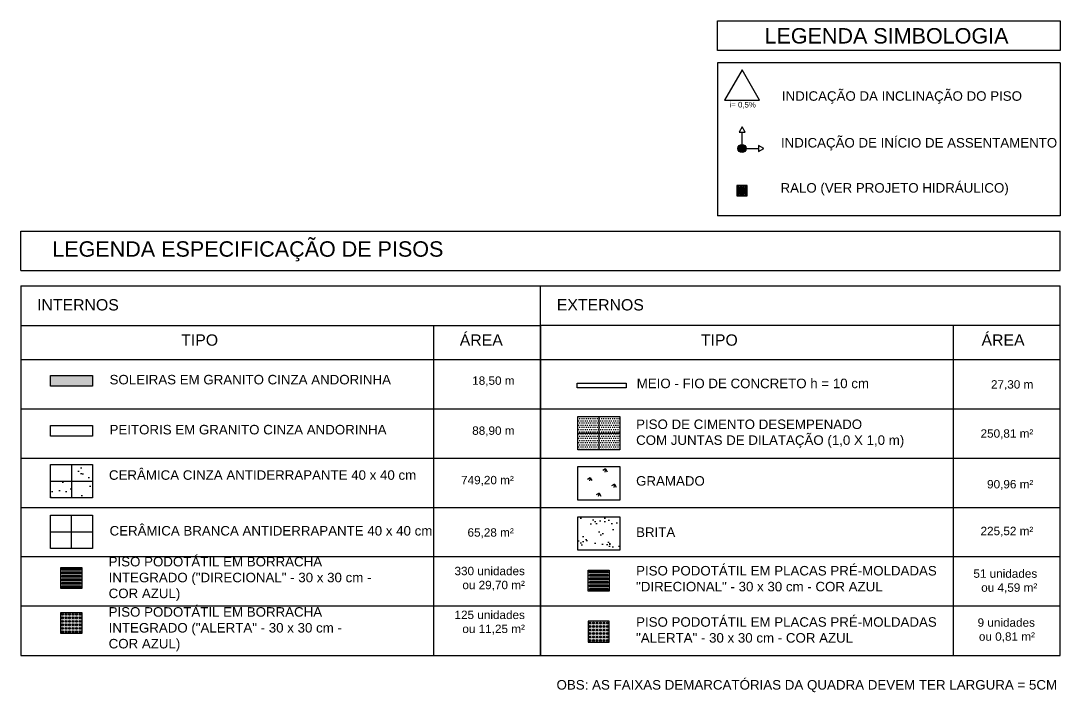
# Model space of a CAD drawing. Header units: millimetres. Extents: x 302 to 436, y 121 to 202.
# Drawn here: x 383.59 to 398.45, y 136.48 to 146.08 of the extents above; entities that cross this region are included whole.
import ezdxf

# ---------------------------------------------------------------- set-up
doc = ezdxf.new("R2010")
doc.units = ezdxf.units.MM
doc.linetypes.add('HIDDEN', pattern=[9.525, 6.35, -3.175])
for name, color, linetype in [('01', 1, 'Continuous'), ('AR-ESQ', 2, 'Continuous'), ('AR-HACH', 252, 'Continuous'), ('AR-ID-PIS', 1, 'Continuous'), ('AR-PIS', 1, 'Continuous'), ('AR-TXT', 1, 'Continuous'), ('AR-VEGETAÇÃO_árvores', 96, 'HIDDEN'), ('ARQ-CTA-1_025', 1, 'Continuous'), ('ARQ-CTA-1_075', 1, 'Continuous'), ('ARQ-PIS-VISTA', 8, 'Continuous'), ('ARQ-TXT-1_050', 2, 'Continuous'), ('ARQ-TXT-1_100', 2, 'Continuous'), ('ARQ_PISOTÁTIL', 8, 'Continuous'), ('PAREDE2', 140, 'Continuous'), ('PRA', 1, 'Continuous'), ('TEXTO', 3, 'Continuous')]:
    doc.layers.add(name, color=color, linetype=linetype)
doc.styles.add('A20', font='arial.ttf', dxfattribs={"height": 0.2})
doc.styles.add('ESC-50-A20', font='arial.ttf', dxfattribs={"height": 0.1})
doc.styles.add('STYLE1', font='arial.ttf', dxfattribs={"height": 0.2})

# ---------------------------------------------------------------- blocks, each defined once
blk = doc.blocks.new('A$C0271154C')
at = {"layer": 'ARQ_PISOTÁTIL'}
h = blk.add_hatch(color=152, dxfattribs=at)
h.dxf.hatch_style = 1
h.paths.add_polyline_path([(0.3, 0), (0.3, 0.3), (0, 0.3), (0, 0)])
at = {"layer": 'ARQ_PISOTÁTIL', "color": 1}
blk.add_lwpolyline([(0.3, 0), (0.3, 0.3), (0, 0.3), (0, 0)], close=True, dxfattribs=at)
at = {"layer": 'ARQ_PISOTÁTIL', "color": 250}
for points in [[(0.275, 0.288), (0.025, 0.288, 1), (0.025, 0.263), (0.275, 0.263, 1)], [(0.275, 0.237), (0.025, 0.237, 1), (0.025, 0.212), (0.275, 0.212, 1)], [(0.275, 0.188), (0.025, 0.188, 1), (0.025, 0.163), (0.275, 0.163, 1)], [(0.275, 0.284), (0.025, 0.284, 1), (0.025, 0.265), (0.275, 0.265, 1)], [(0.275, 0.235), (0.025, 0.235, 1), (0.025, 0.216), (0.275, 0.216, 1)], [(0.275, 0.184), (0.025, 0.184, 1), (0.025, 0.165), (0.275, 0.165, 1)], [(0.275, 0.138), (0.025, 0.138, 1), (0.025, 0.112), (0.275, 0.112, 1)], [(0.275, 0.087), (0.025, 0.087, 1), (0.025, 0.062), (0.275, 0.062, 1)], [(0.275, 0.038), (0.025, 0.038, 1), (0.025, 0.013), (0.275, 0.013, 1)], [(0.275, 0.135), (0.025, 0.135, 1), (0.025, 0.115), (0.275, 0.115, 1)], [(0.275, 0.085), (0.025, 0.085, 1), (0.025, 0.066), (0.275, 0.066, 1)], [(0.275, 0.034), (0.025, 0.034, 1), (0.025, 0.015), (0.275, 0.015, 1)]]:
    blk.add_lwpolyline(points, format="xyb", close=True, dxfattribs=at)
blk = doc.blocks.new('A$C50E27BFE')
at = {"layer": 'ARQ_PISOTÁTIL'}
h = blk.add_hatch(color=150, dxfattribs=at)
h.dxf.hatch_style = 1
h.paths.add_polyline_path([(0, 0), (0, 0.3), (0.3, 0.3), (0.3, 0)])
at = {"layer": 'ARQ_PISOTÁTIL', "color": 1}
blk.add_lwpolyline([(0, 0), (0, 0.3), (0.3, 0.3), (0.3, 0)], close=True, dxfattribs=at)
at = {"layer": 'ARQ_PISOTÁTIL', "color": 250}
for centre, radius in [((0.025, 0.275), 0.0125), ((0.025, 0.225), 0.0125), ((0.025, 0.175), 0.0125), ((0.025, 0.275), 0.00625), ((0.025, 0.225), 0.00625), ((0.025, 0.175), 0.00625), ((0.075, 0.275), 0.0125), ((0.075, 0.225), 0.0125), ((0.075, 0.175), 0.0125), ((0.075, 0.275), 0.00625), ((0.075, 0.225), 0.00625), ((0.075, 0.175), 0.00625), ((0.125, 0.275), 0.0125), ((0.125, 0.225), 0.0125), ((0.125, 0.175), 0.0125), ((0.125, 0.275), 0.00625), ((0.125, 0.225), 0.00625), ((0.125, 0.175), 0.00625), ((0.175, 0.275), 0.0125), ((0.175, 0.225), 0.0125), ((0.175, 0.175), 0.0125), ((0.175, 0.275), 0.00625), ((0.175, 0.225), 0.00625), ((0.175, 0.175), 0.00625), ((0.225, 0.275), 0.0125), ((0.225, 0.225), 0.0125), ((0.225, 0.175), 0.0125), ((0.225, 0.275), 0.00625), ((0.225, 0.225), 0.00625), ((0.225, 0.175), 0.00625), ((0.275, 0.275), 0.0125), ((0.275, 0.225), 0.0125), ((0.275, 0.175), 0.0125), ((0.275, 0.275), 0.00625), ((0.275, 0.225), 0.00625), ((0.275, 0.175), 0.00625), ((0.025, 0.125), 0.0125), ((0.025, 0.075), 0.0125), ((0.025, 0.025), 0.0125), ((0.025, 0.125), 0.00625), ((0.025, 0.075), 0.00625), ((0.025, 0.025), 0.00625), ((0.075, 0.125), 0.0125), ((0.075, 0.075), 0.0125), ((0.075, 0.025), 0.0125), ((0.075, 0.125), 0.00625), ((0.075, 0.075), 0.00625), ((0.075, 0.025), 0.00625), ((0.125, 0.125), 0.0125), ((0.125, 0.075), 0.0125), ((0.125, 0.025), 0.0125), ((0.125, 0.125), 0.00625), ((0.125, 0.075), 0.00625), ((0.125, 0.025), 0.00625), ((0.175, 0.125), 0.0125), ((0.175, 0.075), 0.0125), ((0.175, 0.025), 0.0125), ((0.175, 0.125), 0.00625), ((0.175, 0.075), 0.00625), ((0.175, 0.025), 0.00625), ((0.225, 0.125), 0.0125), ((0.225, 0.075), 0.0125), ((0.225, 0.025), 0.0125), ((0.225, 0.125), 0.00625), ((0.225, 0.075), 0.00625), ((0.225, 0.025), 0.00625), ((0.275, 0.125), 0.0125), ((0.275, 0.075), 0.0125), ((0.275, 0.025), 0.0125), ((0.275, 0.125), 0.00625), ((0.275, 0.075), 0.00625), ((0.275, 0.025), 0.00625)]:
    blk.add_circle(centre, radius, dxfattribs=at)
blk = doc.blocks.new('A$C66BD0C4F')
at = {"layer": 'ARQ-CTA-1_075', "ltscale": 10}
blk.add_hatch(color=254, dxfattribs=at).paths.add_polyline_path([(0, 0), (0, 0.3), (0.3, 0.3), (0.3, 0)])
at = {"layer": 'ARQ_PISOTÁTIL', "color": 1}
blk.add_lwpolyline([(0, 0), (0, 0.3), (0.3, 0.3), (0.3, 0)], close=True, dxfattribs=at)
at = {"layer": 'ARQ_PISOTÁTIL', "color": 250}
for points in [[(0.025, 0.287), (0.275, 0.287, -1), (0.275, 0.262), (0.025, 0.262, -1)], [(0.025, 0.237), (0.275, 0.237, -1), (0.275, 0.212), (0.025, 0.212, -1)], [(0.025, 0.187), (0.275, 0.187, -1), (0.275, 0.162), (0.025, 0.162, -1)], [(0.025, 0.284), (0.275, 0.284, -1), (0.275, 0.265), (0.025, 0.265, -1)], [(0.025, 0.234), (0.275, 0.234, -1), (0.275, 0.215), (0.025, 0.215, -1)], [(0.025, 0.184), (0.275, 0.184, -1), (0.275, 0.165), (0.025, 0.165, -1)], [(0.025, 0.137), (0.275, 0.137, -1), (0.275, 0.112), (0.025, 0.112, -1)], [(0.025, 0.087), (0.275, 0.087, -1), (0.275, 0.062), (0.025, 0.062, -1)], [(0.025, 0.037), (0.275, 0.037, -1), (0.275, 0.012), (0.025, 0.012, -1)], [(0.025, 0.134), (0.275, 0.134, -1), (0.275, 0.115), (0.025, 0.115, -1)], [(0.025, 0.084), (0.275, 0.084, -1), (0.275, 0.065), (0.025, 0.065, -1)], [(0.025, 0.034), (0.275, 0.034, -1), (0.275, 0.015), (0.025, 0.015, -1)]]:
    blk.add_lwpolyline(points, format="xyb", close=True, dxfattribs=at)
blk = doc.blocks.new('ind-pis')
at = {"layer": 'AR-ID-PIS'}
h = blk.add_hatch(color=252, dxfattribs=at)
h.dxf.hatch_style = 1
edge = h.paths.add_edge_path()
edge.add_arc((0, 0), 0.05, 0, 360)
for q in [(-0.2, 0), (0, -0.2)]:
    blk.add_line((0, 0), q, dxfattribs=at)
for points in [[(-0.2, 0.037), (-0.264, 0), (-0.2, -0.037)], [(-0.037, -0.2), (0, -0.264), (0.037, -0.2)]]:
    blk.add_lwpolyline(points, close=True, dxfattribs=at)
blk.add_circle((0, 0), 0.05, dxfattribs=at)
blk = doc.blocks.new('A$C29B145EC')
at = {"layer": '01', "color": 251, "ltscale": 10}
for p, q in [((0.688, 0.7), (0.012, 0.7)), ((0, 0.688), (0, 0.012)), ((0.012, 0), (0.688, 0)), ((0.047, 0.607), (0.047, 0.093)), ((0.607, 0.653), (0.093, 0.653)), ((0.093, 0.047), (0.607, 0.047)), ((0.3, 0.361), (0.299, 0.346)), ((0.3, 0.341), (0.305, 0.327)), ((0.308, 0.379), (0.302, 0.366)), ((0.307, 0.323), (0.317, 0.312)), ((0.323, 0.393), (0.312, 0.383)), ((0.321, 0.308), (0.334, 0.302)), ((0.341, 0.4), (0.327, 0.395)), ((0.339, 0.3), (0.354, 0.299)), ((0.361, 0.4), (0.346, 0.401)), ((0.359, 0.3), (0.373, 0.305)), ((0.379, 0.392), (0.366, 0.398)), ((0.377, 0.307), (0.388, 0.317)), ((0.393, 0.377), (0.383, 0.388)), ((0.392, 0.321), (0.398, 0.334)), ((0.4, 0.359), (0.395, 0.373)), ((0.4, 0.339), (0.401, 0.354)), ((0.653, 0.093), (0.653, 0.607)), ((0.7, 0.012), (0.7, 0.688))]:
    blk.add_line(p, q, dxfattribs=at)
blk.add_circle((0.35, 0.35), 0.0321, dxfattribs=at)
for centre, radius, start, end in [((0.012, 0.688), 0.0117, 90, 180), ((0.688, 0.688), 0.0117, 0, 90), ((0.012, 0.012), 0.0117, 180, 270), ((0.093, 0.607), 0.0467, 90, 180), ((0.093, 0.093), 0.0467, 180, 270), ((0.1, 0.6), 0.0117, 178.15805, 180), ((0.084, 0.576), 0.0245, 45, 79.44028), ((0.078, 0.448), 0.0245, 30.68784, 63.42235), ((0.072, 0.435), 0.0245, 30.68784, 47.20212), ((0.09, 0.376), 0.0245, 267.07178, 270), ((0.09, 0.361), 0.0245, 267.07178, 270), ((0.088, 0.227), 0.0245, 75.68784, 88.02046), ((0.093, 0.213), 0.0245, 75.68784, 101.38853), ((0.114, 0.095), 0.0245, 135, 171.81216), ((0.065, 0.102), 0.0245, 349.28678, 351.81216), ((0.09, 0.376), 0.0245, 270, 306.81216), ((0.09, 0.361), 0.0245, 270, 306.81216), ((0.114, 0.46), 0.0245, 210.68784, 247.5), ((0.1, 0.275), 0.0245, 255.68784, 292.5), ((0.114, 0.095), 0.0245, 98.18784, 135), ((0.102, 0.635), 0.0245, 259.28678, 261.81216), ((0.095, 0.586), 0.0245, 45, 81.81216), ((0.12, 0.474), 0.0245, 210.68784, 247.5), ((0.105, 0.261), 0.0245, 255.68784, 292.5), ((0.124, 0.084), 0.0245, 135, 169.44028), ((0.084, 0.576), 0.0245, 8.18784, 45), ((0.114, 0.46), 0.0245, 247.5, 284.31216), ((0.119, 0.337), 0.0245, 90, 126.81216), ((0.119, 0.322), 0.0245, 90, 126.81216), ((0.124, 0.084), 0.0245, 98.18784, 135), ((0.133, 0.583), 0.0245, 188.18784, 225), ((0.1, 0.275), 0.0245, 292.5, 329.31216), ((0.12, 0.474), 0.0245, 247.5, 284.31216), ((0.106, 0.143), 0.0245, 278.18784, 315), ((0.095, 0.586), 0.0245, 8.18784, 45), ((0.133, 0.583), 0.0245, 225, 261.81216), ((0.105, 0.261), 0.0245, 292.5, 329.31216), ((0.143, 0.594), 0.0245, 188.18784, 225), ((0.119, 0.337), 0.0245, 53.18784, 90), ((0.119, 0.322), 0.0245, 53.18784, 90), ((0.126, 0.413), 0.0245, 67.5, 104.31216), ((0.117, 0.133), 0.0245, 278.18784, 315), ((0.142, 0.25), 0.0245, 112.5, 149.31216), ((0.106, 0.143), 0.0245, 315, 351.81216), ((0.143, 0.594), 0.0245, 225, 261.81216), ((0.132, 0.426), 0.0245, 67.5, 104.31216), ((0.147, 0.236), 0.0245, 112.5, 149.31216), ((0.126, 0.535), 0.0245, 45, 81.81216), ((0.155, 0.136), 0.0245, 135, 171.81216), ((0.142, 0.25), 0.0245, 75.68784, 112.5), ((0.148, 0.376), 0.0245, 233.18784, 270), ((0.148, 0.361), 0.0245, 233.18784, 270), ((0.117, 0.133), 0.0245, 315, 351.81216), ((0.126, 0.413), 0.0245, 30.68784, 67.5), ((0.155, 0.136), 0.0245, 98.18784, 135), ((0.147, 0.236), 0.0245, 75.68784, 112.5), ((0.136, 0.545), 0.0245, 45, 81.81216), ((0.132, 0.426), 0.0245, 30.68784, 67.5), ((0.165, 0.126), 0.0245, 135, 171.81216), ((0.126, 0.535), 0.0245, 8.18784, 45), ((0.168, 0.438), 0.0245, 210.68784, 247.5), ((0.148, 0.376), 0.0245, 270, 306.81216), ((0.148, 0.361), 0.0245, 270, 306.81216), ((0.154, 0.297), 0.0245, 255.68784, 292.5), ((0.165, 0.126), 0.0245, 98.18784, 135), ((0.174, 0.542), 0.0245, 188.18784, 225), ((0.148, 0.185), 0.0245, 278.18784, 315), ((0.136, 0.545), 0.0245, 8.18784, 45), ((0.174, 0.451), 0.0245, 210.68784, 247.5), ((0.159, 0.283), 0.0245, 255.68784, 292.5), ((0.174, 0.542), 0.0245, 225, 261.81216), ((0.168, 0.438), 0.0245, 247.5, 284.31216), ((0.185, 0.552), 0.0245, 188.18784, 225), ((0.158, 0.174), 0.0245, 278.18784, 315), ((0.178, 0.337), 0.0245, 90, 126.81216), ((0.178, 0.322), 0.0245, 90, 126.81216), ((0.154, 0.297), 0.0245, 292.5, 329.31216), ((0.174, 0.451), 0.0245, 247.5, 284.31216), ((0.148, 0.185), 0.0245, 315, 351.81216), ((0.185, 0.552), 0.0245, 225, 261.81216), ((0.159, 0.283), 0.0245, 292.5, 329.31216), ((0.167, 0.493), 0.0245, 45, 81.81216), ((0.196, 0.178), 0.0245, 135, 171.81216), ((0.18, 0.39), 0.0245, 67.5, 104.31216), ((0.196, 0.272), 0.0245, 112.5, 149.31216), ((0.158, 0.174), 0.0245, 315, 351.81216), ((0.178, 0.337), 0.0245, 53.18784, 90), ((0.178, 0.322), 0.0245, 53.18784, 90), ((0.196, 0.178), 0.0245, 98.18784, 135), ((0.186, 0.404), 0.0245, 67.5, 104.31216), ((0.201, 0.258), 0.0245, 112.5, 149.31216), ((0.178, 0.504), 0.0245, 45, 81.81216), ((0.207, 0.167), 0.0245, 135, 171.81216), ((0.167, 0.493), 0.0245, 8.18784, 45), ((0.196, 0.272), 0.0245, 75.68784, 112.5), ((0.207, 0.167), 0.0245, 98.18784, 135), ((0.18, 0.39), 0.0245, 30.68784, 67.5), ((0.216, 0.501), 0.0245, 188.18784, 225), ((0.207, 0.376), 0.0245, 233.18784, 270), ((0.207, 0.362), 0.0245, 233.18784, 270), ((0.201, 0.258), 0.0245, 75.68784, 112.5), ((0.189, 0.226), 0.0245, 278.18784, 315), ((0.178, 0.504), 0.0245, 8.18784, 45), ((0.186, 0.404), 0.0245, 30.68784, 67.5), ((0.216, 0.501), 0.0245, 225, 261.81216), ((0.222, 0.415), 0.0245, 210.68784, 247.5), ((0.226, 0.511), 0.0245, 188.18784, 225), ((0.208, 0.32), 0.0245, 255.68784, 292.5), ((0.199, 0.216), 0.0245, 278.18784, 315), ((0.189, 0.226), 0.0245, 315, 351.81216), ((0.228, 0.429), 0.0245, 210.68784, 247.5), ((0.207, 0.376), 0.0245, 270, 306.81216), ((0.207, 0.362), 0.0245, 270, 306.81216), ((0.213, 0.306), 0.0245, 255.68784, 292.5), ((0.226, 0.511), 0.0245, 225, 261.81216), ((0.209, 0.452), 0.0245, 45, 81.81216), ((0.222, 0.415), 0.0245, 247.5, 284.31216), ((0.237, 0.219), 0.0245, 135, 171.81216), ((0.208, 0.32), 0.0245, 292.5, 329.31216), ((0.199, 0.216), 0.0245, 315, 351.81216), ((0.228, 0.429), 0.0245, 247.5, 284.31216), ((0.237, 0.219), 0.0245, 98.18784, 135), ((0.236, 0.337), 0.0245, 90, 126.81216), ((0.236, 0.322), 0.0245, 90, 126.81216), ((0.219, 0.463), 0.0245, 45, 81.81216), ((0.213, 0.306), 0.0245, 292.5, 329.31216), ((0.248, 0.209), 0.0245, 135, 171.81216), ((0.209, 0.452), 0.0245, 8.18784, 45), ((0.234, 0.368), 0.0245, 67.5, 104.31216), ((0.25, 0.295), 0.0245, 112.5, 149.31216), ((0.252, 0.078), 0.0245, 120.68784, 153.42235), ((0.248, 0.209), 0.0245, 98.18784, 135), ((0.257, 0.459), 0.0245, 188.18784, 225), ((0.24, 0.382), 0.0245, 67.5, 104.31216), ((0.255, 0.281), 0.0245, 112.5, 149.31216), ((0.23, 0.267), 0.0245, 278.18784, 315), ((0.261, 0.595), 0.0245, 165.68784, 202.5), ((0.219, 0.463), 0.0245, 8.18784, 45), ((0.236, 0.337), 0.0245, 53.18784, 90), ((0.236, 0.322), 0.0245, 53.18784, 90), ((0.213, 0.607), 0.0245, 345.68784, 11.38853), ((0.261, 0.595), 0.0245, 202.5, 239.31216), ((0.226, 0.12), 0.0245, 300.68784, 337.5), ((0.257, 0.459), 0.0245, 225, 261.81216), ((0.25, 0.295), 0.0245, 75.68784, 112.5), ((0.267, 0.47), 0.0245, 188.18784, 225), ((0.234, 0.368), 0.0245, 30.68784, 67.5), ((0.241, 0.257), 0.0245, 278.18784, 315), ((0.255, 0.281), 0.0245, 75.68784, 112.5), ((0.23, 0.267), 0.0245, 315, 351.81216), ((0.265, 0.072), 0.0245, 120.68784, 137.20212), ((0.236, 0.553), 0.0245, 22.5, 59.31216), ((0.24, 0.382), 0.0245, 30.68784, 67.5), ((0.274, 0.132), 0.0245, 157.5, 194.31216), ((0.226, 0.12), 0.0245, 337.5, 14.31216), ((0.275, 0.6), 0.0245, 165.68784, 202.5), ((0.267, 0.47), 0.0245, 225, 261.81216), ((0.227, 0.612), 0.0245, 345.68784, 358.02046), ((0.265, 0.376), 0.0245, 233.18784, 270), ((0.265, 0.362), 0.0245, 233.18784, 270), ((0.274, 0.132), 0.0245, 120.68784, 157.5), ((0.275, 0.6), 0.0245, 202.5, 239.31216), ((0.25, 0.411), 0.0245, 45, 81.81216), ((0.24, 0.114), 0.0245, 300.68784, 337.5), ((0.279, 0.26), 0.0245, 135, 171.81216), ((0.276, 0.393), 0.0245, 210.68784, 247.5), ((0.262, 0.342), 0.0245, 255.68784, 292.5), ((0.241, 0.257), 0.0245, 315, 351.81216), ((0.236, 0.553), 0.0245, 345.68784, 22.5), ((0.283, 0.541), 0.0245, 165.68784, 202.5), ((0.283, 0.541), 0.0245, 202.5, 239.31216), ((0.282, 0.407), 0.0245, 210.68784, 247.5), ((0.267, 0.328), 0.0245, 255.68784, 292.5), ((0.279, 0.26), 0.0245, 98.18784, 135), ((0.249, 0.174), 0.0245, 300.68784, 337.5), ((0.25, 0.558), 0.0245, 22.5, 59.31216), ((0.287, 0.126), 0.0245, 157.5, 194.31216), ((0.24, 0.114), 0.0245, 337.5, 14.31216), ((0.26, 0.421), 0.0245, 45, 81.81216), ((0.265, 0.376), 0.0245, 270, 306.81216), ((0.265, 0.362), 0.0245, 270, 306.81216), ((0.289, 0.25), 0.0245, 135, 171.81216), ((0.287, 0.126), 0.0245, 120.68784, 157.5), ((0.25, 0.411), 0.0245, 8.18784, 45), ((0.276, 0.393), 0.0245, 247.5, 284.31216), ((0.258, 0.499), 0.0245, 22.5, 59.31216), ((0.262, 0.342), 0.0245, 292.5, 329.31216), ((0.249, 0.174), 0.0245, 337.5, 14.31216), ((0.25, 0.558), 0.0245, 345.68784, 22.5), ((0.289, 0.25), 0.0245, 98.18784, 135), ((0.296, 0.186), 0.0245, 157.5, 194.31216), ((0.297, 0.546), 0.0245, 165.68784, 202.5), ((0.282, 0.407), 0.0245, 247.5, 284.31216), ((0.296, 0.186), 0.0245, 120.68784, 157.5), ((0.297, 0.546), 0.0245, 202.5, 239.31216), ((0.298, 0.418), 0.0245, 188.18784, 225), ((0.271, 0.309), 0.0245, 278.18784, 315), ((0.262, 0.168), 0.0245, 300.68784, 337.5), ((0.267, 0.328), 0.0245, 292.5, 329.31216), ((0.26, 0.421), 0.0245, 8.18784, 45), ((0.295, 0.337), 0.0245, 90, 126.81216), ((0.295, 0.322), 0.0245, 90, 126.81216), ((0.258, 0.499), 0.0245, 345.68784, 22.5), ((0.306, 0.487), 0.0245, 165.68784, 202.5), ((0.298, 0.418), 0.0245, 225, 261.81216), ((0.288, 0.346), 0.0245, 67.5, 104.31216), ((0.306, 0.487), 0.0245, 202.5, 239.31216), ((0.304, 0.317), 0.0245, 112.5, 149.31216), ((0.271, 0.228), 0.0245, 300.68784, 337.5), ((0.272, 0.504), 0.0245, 22.5, 59.31216), ((0.309, 0.429), 0.0245, 188.18784, 225), ((0.282, 0.298), 0.0245, 278.18784, 315), ((0.31, 0.18), 0.0245, 157.5, 194.31216), ((0.262, 0.168), 0.0245, 337.5, 14.31216), ((0.31, 0.18), 0.0245, 120.68784, 157.5), ((0.294, 0.359), 0.0245, 67.5, 104.31216), ((0.309, 0.303), 0.0245, 112.5, 149.31216), ((0.271, 0.309), 0.0245, 315, 351.81216), ((0.309, 0.429), 0.0245, 225, 261.81216), ((0.281, 0.445), 0.0245, 22.5, 59.31216), ((0.304, 0.317), 0.0245, 98.97071, 112.5), ((0.318, 0.24), 0.0245, 157.5, 194.31216), ((0.271, 0.228), 0.0245, 337.5, 14.31216), ((0.272, 0.504), 0.0245, 345.68784, 22.5), ((0.32, 0.492), 0.0245, 165.68784, 202.5), ((0.291, 0.37), 0.0245, 45, 81.81216), ((0.295, 0.337), 0.0245, 76.47071, 90), ((0.295, 0.322), 0.0245, 79.11599, 90), ((0.32, 0.302), 0.0245, 135, 171.81216), ((0.318, 0.24), 0.0245, 120.68784, 157.5), ((0.32, 0.492), 0.0245, 202.5, 239.31216), ((0.285, 0.222), 0.0245, 300.68784, 337.5), ((0.288, 0.346), 0.0245, 56.61599, 67.5), ((0.282, 0.298), 0.0245, 315, 351.81216), ((0.309, 0.303), 0.0245, 101.61599, 112.5), ((0.294, 0.359), 0.0245, 53.97071, 67.5), ((0.32, 0.302), 0.0245, 121.47071, 135), ((0.281, 0.445), 0.0245, 345.68784, 22.5), ((0.328, 0.433), 0.0245, 165.68784, 202.5), ((0.302, 0.38), 0.0245, 45, 81.81216), ((0.328, 0.433), 0.0245, 202.5, 239.31216), ((0.33, 0.291), 0.0245, 135, 171.81216), ((0.293, 0.282), 0.0245, 300.68784, 337.5), ((0.295, 0.45), 0.0245, 22.5, 59.31216), ((0.285, 0.222), 0.0245, 337.5, 14.31216), ((0.332, 0.234), 0.0245, 157.5, 194.31216), ((0.291, 0.37), 0.0245, 34.11599, 45), ((0.332, 0.234), 0.0245, 120.68784, 157.5), ((0.33, 0.291), 0.0245, 124.11599, 135), ((0.303, 0.391), 0.0245, 22.5, 59.31216), ((0.341, 0.294), 0.0245, 157.5, 194.31216), ((0.293, 0.282), 0.0245, 337.5, 14.31216), ((0.295, 0.45), 0.0245, 345.68784, 22.5), ((0.342, 0.438), 0.0245, 165.68784, 202.5), ((0.341, 0.294), 0.0245, 143.97071, 157.5), ((0.342, 0.438), 0.0245, 202.5, 239.31216), ((0.302, 0.38), 0.0245, 31.47071, 45), ((0.307, 0.276), 0.0245, 300.68784, 337.5), ((0.303, 0.391), 0.0245, 11.61599, 22.5), ((0.307, 0.276), 0.0245, 337.5, 14.31216), ((0.317, 0.396), 0.0245, 22.5, 59.31216), ((0.354, 0.288), 0.0245, 157.5, 194.31216), ((0.354, 0.288), 0.0245, 146.61599, 157.5), ((0.361, 0.61), 0.0245, 177.07178, 216.81216), ((0.361, 0.552), 0.0245, 143.18784, 180), ((0.361, 0.552), 0.0245, 180, 216.81216), ((0.362, 0.493), 0.0245, 143.18784, 180), ((0.362, 0.493), 0.0245, 180, 216.81216), ((0.362, 0.435), 0.0245, 143.18784, 180), ((0.362, 0.435), 0.0245, 180, 216.81216), ((0.363, 0.295), 0.0245, 166.47071, 180), ((0.363, 0.295), 0.0245, 180, 216.81216), ((0.363, 0.236), 0.0245, 143.18784, 180), ((0.363, 0.236), 0.0245, 180, 216.81216), ((0.363, 0.178), 0.0245, 143.18784, 180), ((0.363, 0.178), 0.0245, 180, 216.81216), ((0.363, 0.119), 0.0245, 143.18784, 180), ((0.363, 0.119), 0.0245, 180, 216.81216), ((0.317, 0.396), 0.0245, 8.97071, 22.5), ((0.322, 0.581), 0.0245, 0, 36.81216), ((0.322, 0.581), 0.0245, 323.18784, 0), ((0.322, 0.522), 0.0245, 0, 36.81216), ((0.322, 0.522), 0.0245, 323.18784, 0), ((0.322, 0.464), 0.0245, 0, 36.81216), ((0.322, 0.464), 0.0245, 323.18784, 0), ((0.322, 0.405), 0.0245, 0, 36.81216), ((0.324, 0.265), 0.0245, 0, 36.81216), ((0.324, 0.265), 0.0245, 323.18784, 0), ((0.324, 0.207), 0.0245, 0, 36.81216), ((0.324, 0.207), 0.0245, 323.18784, 0), ((0.324, 0.148), 0.0245, 0, 36.81216), ((0.324, 0.148), 0.0245, 323.18784, 0), ((0.324, 0.09), 0.0245, 0, 36.81216), ((0.322, 0.405), 0.0245, 349.11599, 0), ((0.324, 0.09), 0.0245, 357.07178, 0), ((0.376, 0.61), 0.0245, 177.07178, 216.81216), ((0.376, 0.552), 0.0245, 143.18784, 180), ((0.376, 0.552), 0.0245, 180, 216.81216), ((0.376, 0.493), 0.0245, 143.18784, 180), ((0.376, 0.493), 0.0245, 180, 216.81216), ((0.376, 0.435), 0.0245, 143.18784, 180), ((0.376, 0.435), 0.0245, 180, 216.81216), ((0.378, 0.295), 0.0245, 169.11599, 180), ((0.378, 0.295), 0.0245, 180, 216.81216), ((0.378, 0.236), 0.0245, 143.18784, 180), ((0.378, 0.236), 0.0245, 180, 216.81216), ((0.378, 0.178), 0.0245, 143.18784, 180), ((0.378, 0.178), 0.0245, 180, 216.81216), ((0.378, 0.119), 0.0245, 143.18784, 180), ((0.378, 0.119), 0.0245, 180, 216.81216), ((0.337, 0.581), 0.0245, 0, 36.81216), ((0.337, 0.581), 0.0245, 323.18784, 0), ((0.337, 0.522), 0.0245, 0, 36.81216), ((0.337, 0.522), 0.0245, 323.18784, 0), ((0.337, 0.464), 0.0245, 0, 36.81216), ((0.337, 0.464), 0.0245, 323.18784, 0), ((0.337, 0.405), 0.0245, 0, 36.81216), ((0.338, 0.265), 0.0245, 0, 36.81216), ((0.338, 0.265), 0.0245, 323.18784, 0), ((0.338, 0.207), 0.0245, 0, 36.81216), ((0.338, 0.207), 0.0245, 323.18784, 0), ((0.339, 0.148), 0.0245, 0, 36.81216), ((0.339, 0.148), 0.0245, 323.18784, 0), ((0.339, 0.09), 0.0245, 0, 36.81216), ((0.383, 0.304), 0.0245, 188.97071, 202.5), ((0.383, 0.304), 0.0245, 202.5, 239.31216), ((0.337, 0.405), 0.0245, 346.47071, 0), ((0.339, 0.09), 0.0245, 357.07178, 0), ((0.346, 0.412), 0.0245, 326.61599, 337.5), ((0.346, 0.412), 0.0245, 337.5, 14.31216), ((0.393, 0.424), 0.0245, 157.5, 194.31216), ((0.358, 0.262), 0.0245, 22.5, 59.31216), ((0.393, 0.424), 0.0245, 120.68784, 157.5), ((0.397, 0.309), 0.0245, 191.61599, 202.5), ((0.397, 0.309), 0.0245, 202.5, 239.31216), ((0.398, 0.32), 0.0245, 211.47071, 225), ((0.359, 0.406), 0.0245, 323.97071, 337.5), ((0.368, 0.466), 0.0245, 300.68784, 337.5), ((0.398, 0.32), 0.0245, 225, 261.81216), ((0.358, 0.262), 0.0245, 345.68784, 22.5), ((0.405, 0.25), 0.0245, 165.68784, 202.5), ((0.407, 0.418), 0.0245, 157.5, 194.31216), ((0.359, 0.406), 0.0245, 337.5, 14.31216), ((0.37, 0.409), 0.0245, 304.11599, 315), ((0.405, 0.25), 0.0245, 202.5, 239.31216), ((0.407, 0.418), 0.0245, 120.68784, 157.5), ((0.372, 0.267), 0.0245, 22.5, 59.31216), ((0.37, 0.409), 0.0245, 315, 351.81216), ((0.409, 0.33), 0.0245, 214.11599, 225), ((0.415, 0.478), 0.0245, 157.5, 194.31216), ((0.368, 0.466), 0.0245, 337.5, 14.31216), ((0.409, 0.33), 0.0245, 225, 261.81216), ((0.406, 0.341), 0.0245, 233.97071, 247.5), ((0.415, 0.478), 0.0245, 120.68784, 157.5), ((0.38, 0.398), 0.0245, 301.47071, 315), ((0.38, 0.208), 0.0245, 22.5, 59.31216), ((0.382, 0.46), 0.0245, 300.68784, 337.5), ((0.418, 0.402), 0.0245, 135, 171.81216), ((0.372, 0.267), 0.0245, 345.68784, 22.5), ((0.391, 0.397), 0.0245, 281.61599, 292.5), ((0.391, 0.271), 0.0245, 45, 81.81216), ((0.419, 0.255), 0.0245, 165.68784, 202.5), ((0.419, 0.255), 0.0245, 202.5, 239.31216), ((0.38, 0.398), 0.0245, 315, 351.81216), ((0.406, 0.341), 0.0245, 247.5, 284.31216), ((0.412, 0.354), 0.0245, 236.61599, 247.5), ((0.391, 0.397), 0.0245, 292.5, 329.31216), ((0.396, 0.383), 0.0245, 278.97071, 292.5), ((0.405, 0.363), 0.0245, 256.47071, 270), ((0.418, 0.402), 0.0245, 98.18784, 135), ((0.405, 0.378), 0.0245, 259.11599, 270), ((0.412, 0.354), 0.0245, 247.5, 284.31216), ((0.39, 0.52), 0.0245, 300.68784, 337.5), ((0.38, 0.208), 0.0245, 345.68784, 22.5), ((0.428, 0.196), 0.0245, 165.68784, 202.5), ((0.382, 0.46), 0.0245, 337.5, 14.31216), ((0.429, 0.391), 0.0245, 135, 171.81216), ((0.429, 0.472), 0.0245, 157.5, 194.31216), ((0.405, 0.378), 0.0245, 270, 306.81216), ((0.405, 0.363), 0.0245, 270, 306.81216), ((0.402, 0.282), 0.0245, 45, 81.81216), ((0.428, 0.196), 0.0245, 202.5, 239.31216), ((0.429, 0.472), 0.0245, 120.68784, 157.5), ((0.396, 0.383), 0.0245, 292.5, 329.31216), ((0.394, 0.213), 0.0245, 22.5, 59.31216), ((0.391, 0.271), 0.0245, 8.18784, 45), ((0.429, 0.391), 0.0245, 98.18784, 135), ((0.433, 0.372), 0.0245, 112.5, 149.31216), ((0.418, 0.293), 0.0245, 67.5, 104.31216), ((0.438, 0.532), 0.0245, 157.5, 194.31216), ((0.39, 0.52), 0.0245, 337.5, 14.31216), ((0.411, 0.45), 0.0245, 278.18784, 315), ((0.438, 0.532), 0.0245, 120.68784, 157.5), ((0.44, 0.279), 0.0245, 188.18784, 225), ((0.403, 0.154), 0.0245, 22.5, 59.31216), ((0.404, 0.514), 0.0245, 300.68784, 337.5), ((0.438, 0.358), 0.0245, 112.5, 149.31216), ((0.394, 0.213), 0.0245, 345.68784, 22.5), ((0.442, 0.201), 0.0245, 165.68784, 202.5), ((0.424, 0.307), 0.0245, 67.5, 104.31216), ((0.402, 0.282), 0.0245, 8.18784, 45), ((0.442, 0.201), 0.0245, 202.5, 239.31216), ((0.435, 0.338), 0.0245, 90, 126.81216), ((0.435, 0.324), 0.0245, 90, 126.81216), ((0.44, 0.279), 0.0245, 225, 261.81216), ((0.433, 0.372), 0.0245, 75.68784, 112.5), ((0.413, 0.574), 0.0245, 300.68784, 337.5), ((0.421, 0.44), 0.0245, 278.18784, 315), ((0.45, 0.289), 0.0245, 188.18784, 225), ((0.403, 0.154), 0.0245, 345.68784, 22.5), ((0.45, 0.142), 0.0245, 165.68784, 202.5), ((0.451, 0.526), 0.0245, 157.5, 194.31216), ((0.404, 0.514), 0.0245, 337.5, 14.31216), ((0.418, 0.293), 0.0245, 30.68784, 67.5), ((0.411, 0.45), 0.0245, 315, 351.81216), ((0.45, 0.142), 0.0245, 202.5, 239.31216), ((0.451, 0.526), 0.0245, 120.68784, 157.5), ((0.438, 0.358), 0.0245, 75.68784, 112.5), ((0.417, 0.159), 0.0245, 22.5, 59.31216), ((0.424, 0.307), 0.0245, 30.68784, 67.5), ((0.45, 0.289), 0.0245, 225, 261.81216), ((0.46, 0.586), 0.0245, 157.5, 194.31216), ((0.413, 0.574), 0.0245, 337.5, 14.31216), ((0.459, 0.443), 0.0245, 135, 171.81216), ((0.435, 0.338), 0.0245, 53.18784, 90), ((0.435, 0.324), 0.0245, 53.18784, 90), ((0.433, 0.23), 0.0245, 45, 81.81216), ((0.46, 0.586), 0.0245, 120.68784, 157.5), ((0.445, 0.419), 0.0245, 255.68784, 292.5), ((0.425, 0.1), 0.0245, 22.5, 59.31216), ((0.426, 0.568), 0.0245, 300.68784, 337.5), ((0.421, 0.44), 0.0245, 315, 351.81216), ((0.46, 0.318), 0.0245, 210.68784, 247.5), ((0.417, 0.159), 0.0245, 345.68784, 22.5), ((0.464, 0.147), 0.0245, 165.68784, 202.5), ((0.464, 0.147), 0.0245, 202.5, 239.31216), ((0.459, 0.443), 0.0245, 98.18784, 135), ((0.45, 0.405), 0.0245, 255.68784, 292.5), ((0.466, 0.332), 0.0245, 210.68784, 247.5), ((0.47, 0.433), 0.0245, 135, 171.81216), ((0.435, 0.628), 0.0245, 300.68784, 317.20212), ((0.443, 0.241), 0.0245, 45, 81.81216), ((0.425, 0.1), 0.0245, 345.68784, 22.5), ((0.473, 0.088), 0.0245, 165.68784, 178.02046), ((0.474, 0.58), 0.0245, 157.5, 194.31216), ((0.426, 0.568), 0.0245, 337.5, 14.31216), ((0.464, 0.378), 0.0245, 233.18784, 270), ((0.464, 0.363), 0.0245, 233.18784, 270), ((0.433, 0.23), 0.0245, 8.18784, 45), ((0.474, 0.58), 0.0245, 120.68784, 157.5), ((0.46, 0.318), 0.0245, 247.5, 284.31216), ((0.439, 0.105), 0.0245, 22.5, 59.31216), ((0.47, 0.433), 0.0245, 98.18784, 135), ((0.445, 0.419), 0.0245, 292.5, 329.31216), ((0.452, 0.491), 0.0245, 278.18784, 315), ((0.466, 0.332), 0.0245, 247.5, 284.31216), ((0.481, 0.237), 0.0245, 188.18784, 225), ((0.45, 0.405), 0.0245, 292.5, 329.31216), ((0.443, 0.241), 0.0245, 8.18784, 45), ((0.448, 0.622), 0.0245, 300.68784, 333.42235), ((0.439, 0.105), 0.0245, 345.68784, 22.5), ((0.487, 0.093), 0.0245, 165.68784, 191.38853), ((0.464, 0.378), 0.0245, 270, 306.81216), ((0.464, 0.363), 0.0245, 270, 306.81216), ((0.481, 0.237), 0.0245, 225, 261.81216), ((0.463, 0.481), 0.0245, 278.18784, 315), ((0.487, 0.394), 0.0245, 112.5, 149.31216), ((0.472, 0.271), 0.0245, 67.5, 104.31216), ((0.491, 0.248), 0.0245, 188.18784, 225), ((0.452, 0.491), 0.0245, 315, 351.81216), ((0.492, 0.38), 0.0245, 112.5, 149.31216), ((0.478, 0.285), 0.0245, 67.5, 104.31216), ((0.491, 0.248), 0.0245, 225, 261.81216), ((0.501, 0.484), 0.0245, 135, 171.81216), ((0.487, 0.394), 0.0245, 75.68784, 112.5), ((0.474, 0.189), 0.0245, 45, 81.81216), ((0.493, 0.338), 0.0245, 90, 126.81216), ((0.493, 0.324), 0.0245, 90, 126.81216), ((0.463, 0.481), 0.0245, 315, 351.81216), ((0.472, 0.271), 0.0245, 30.68784, 67.5), ((0.501, 0.484), 0.0245, 98.18784, 135), ((0.492, 0.38), 0.0245, 75.68784, 112.5), ((0.511, 0.474), 0.0245, 135, 171.81216), ((0.478, 0.285), 0.0245, 30.68784, 67.5), ((0.484, 0.199), 0.0245, 45, 81.81216), ((0.474, 0.189), 0.0245, 8.18784, 45), ((0.499, 0.442), 0.0245, 255.68784, 292.5), ((0.493, 0.338), 0.0245, 53.18784, 90), ((0.493, 0.324), 0.0245, 53.18784, 90), ((0.514, 0.296), 0.0245, 210.68784, 247.5), ((0.511, 0.474), 0.0245, 98.18784, 135), ((0.493, 0.533), 0.0245, 278.18784, 315), ((0.504, 0.428), 0.0245, 255.68784, 292.5), ((0.522, 0.196), 0.0245, 188.18784, 225), ((0.52, 0.31), 0.0245, 210.68784, 247.5), ((0.484, 0.199), 0.0245, 8.18784, 45), ((0.514, 0.296), 0.0245, 247.5, 284.31216), ((0.522, 0.196), 0.0245, 225, 261.81216), ((0.504, 0.522), 0.0245, 278.18784, 315), ((0.499, 0.442), 0.0245, 292.5, 329.31216), ((0.522, 0.378), 0.0245, 233.18784, 270), ((0.522, 0.363), 0.0245, 233.18784, 270), ((0.533, 0.207), 0.0245, 188.18784, 225), ((0.52, 0.31), 0.0245, 247.5, 284.31216), ((0.493, 0.533), 0.0245, 315, 351.81216), ((0.504, 0.428), 0.0245, 292.5, 329.31216), ((0.533, 0.207), 0.0245, 225, 261.81216), ((0.542, 0.526), 0.0245, 135, 171.81216), ((0.515, 0.148), 0.0245, 45, 81.81216), ((0.541, 0.417), 0.0245, 112.5, 149.31216), ((0.526, 0.249), 0.0245, 67.5, 104.31216), ((0.504, 0.522), 0.0245, 315, 351.81216), ((0.522, 0.378), 0.0245, 270, 306.81216), ((0.522, 0.363), 0.0245, 270, 306.81216), ((0.542, 0.526), 0.0245, 98.18784, 135), ((0.546, 0.403), 0.0245, 112.5, 149.31216), ((0.532, 0.262), 0.0245, 67.5, 104.31216), ((0.552, 0.515), 0.0245, 135, 171.81216), ((0.526, 0.158), 0.0245, 45, 81.81216), ((0.541, 0.417), 0.0245, 75.68784, 112.5), ((0.515, 0.148), 0.0245, 8.18784, 45), ((0.552, 0.515), 0.0245, 98.18784, 135), ((0.526, 0.249), 0.0245, 30.68784, 67.5), ((0.546, 0.403), 0.0245, 75.68784, 112.5), ((0.552, 0.339), 0.0245, 90, 126.81216), ((0.552, 0.324), 0.0245, 90, 126.81216), ((0.535, 0.574), 0.0245, 278.18784, 315), ((0.564, 0.155), 0.0245, 188.18784, 225), ((0.532, 0.262), 0.0245, 30.68784, 67.5), ((0.526, 0.158), 0.0245, 8.18784, 45), ((0.553, 0.464), 0.0245, 255.68784, 292.5), ((0.568, 0.274), 0.0245, 210.68784, 247.5), ((0.564, 0.155), 0.0245, 225, 261.81216), ((0.545, 0.564), 0.0245, 278.18784, 315), ((0.574, 0.165), 0.0245, 188.18784, 225), ((0.535, 0.574), 0.0245, 315, 351.81216), ((0.558, 0.45), 0.0245, 255.68784, 292.5), ((0.552, 0.339), 0.0245, 53.18784, 90), ((0.552, 0.324), 0.0245, 53.18784, 90), ((0.574, 0.287), 0.0245, 210.68784, 247.5), ((0.574, 0.165), 0.0245, 225, 261.81216), ((0.583, 0.567), 0.0245, 135, 171.81216), ((0.568, 0.274), 0.0245, 247.5, 284.31216), ((0.557, 0.106), 0.0245, 45, 81.81216), ((0.553, 0.464), 0.0245, 292.5, 329.31216), ((0.545, 0.564), 0.0245, 315, 351.81216), ((0.574, 0.287), 0.0245, 247.5, 284.31216), ((0.583, 0.567), 0.0245, 98.18784, 135), ((0.581, 0.378), 0.0245, 233.18784, 270), ((0.581, 0.363), 0.0245, 233.18784, 270), ((0.558, 0.45), 0.0245, 292.5, 329.31216), ((0.594, 0.557), 0.0245, 135, 171.81216), ((0.567, 0.117), 0.0245, 45, 81.81216), ((0.595, 0.439), 0.0245, 112.5, 149.31216), ((0.58, 0.226), 0.0245, 67.5, 104.31216), ((0.557, 0.106), 0.0245, 8.18784, 45), ((0.594, 0.557), 0.0245, 98.18784, 135), ((0.576, 0.616), 0.0245, 278.18784, 315), ((0.6, 0.425), 0.0245, 112.5, 149.31216), ((0.586, 0.24), 0.0245, 67.5, 104.31216), ((0.581, 0.378), 0.0245, 270, 306.81216), ((0.581, 0.363), 0.0245, 270, 306.81216), ((0.605, 0.114), 0.0245, 188.18784, 225), ((0.595, 0.439), 0.0245, 75.68784, 112.5), ((0.567, 0.117), 0.0245, 8.18784, 45), ((0.605, 0.114), 0.0245, 225, 261.81216), ((0.586, 0.605), 0.0245, 278.18784, 315), ((0.58, 0.226), 0.0245, 30.68784, 67.5), ((0.6, 0.425), 0.0245, 75.68784, 112.5), ((0.616, 0.124), 0.0245, 188.18784, 225), ((0.576, 0.616), 0.0245, 315, 349.44028), ((0.61, 0.339), 0.0245, 90, 126.81216), ((0.61, 0.324), 0.0245, 90, 126.81216), ((0.586, 0.24), 0.0245, 30.68784, 67.5), ((0.616, 0.124), 0.0245, 225, 259.44028), ((0.607, 0.487), 0.0245, 255.68784, 281.38853), ((0.622, 0.252), 0.0245, 210.68784, 243.42235), ((0.598, 0.065), 0.0245, 79.28678, 81.81216), ((0.586, 0.605), 0.0245, 315, 351.81216), ((0.612, 0.473), 0.0245, 255.68784, 268.02046), ((0.607, 0.607), 0.0467, 0, 90), ((0.628, 0.265), 0.0245, 210.68784, 227.20212), ((0.607, 0.093), 0.0467, 270, 0), ((0.61, 0.339), 0.0245, 87.07178, 90), ((0.61, 0.324), 0.0245, 87.07178, 90), ((0.688, 0.012), 0.0117, 270, 0)]:
    blk.add_arc(centre, radius, start, end, dxfattribs=at)

msp = doc.modelspace()

# ---------------------------------------------------------------- hatches: boundary and pattern name
msp.add_hatch(color=253).paths.add_polyline_path([(384.613, 141.003), (384.011, 141.003), (384.011, 140.853), (384.613, 140.853)])
at = {"layer": 'AR-HACH', "linetype": 'Continuous'}
h = msp.add_hatch(dxfattribs=at)
h.set_pattern_fill('AR-SAND', color=256, scale=0.008, style=0)
h.set_pattern_definition([(37.5, (4804.40397, 31.03686), (-0.01280025, 0.39153059), [0, -0.308864, 0, -0.34544, 0, -0.3302]), (7.5, (4804.40397, 31.03686), (0.359618627, 0.57346008), [0, -0.166624, 0, -0.278384, 0, -0.10668]), (327.5, (4804.15403, 31.03686), (0.632793896, 0.001149748), [0, -0.1016, 0, -0.36576, 0, -0.47752]), (317.5, (4804.15403, 31.03686), (0.61084516, 0.17834346), [0, -0.0508, 0, -0.239776, 0, -0.27432])])
h.paths.add_polyline_path([(384.011, 139.73), (384.613, 139.73), (384.613, 139.254), (384.011, 139.254)])
at = {"layer": 'AR-PIS'}
h = msp.add_hatch(dxfattribs=at)
h.set_pattern_fill('DOTS', color=252, scale=0.5, style=0)
h.set_pattern_definition([(0, (344.736603, 118.825984), (0.015625, 0.03125), [0, -0.03125])])
h.paths.add_polyline_path([(391.553, 140.417), (392.155, 140.417), (392.155, 139.941), (391.553, 139.941)])
at = {"layer": 'AR-PIS', "ltscale": 10}
h = msp.add_hatch(dxfattribs=at)
h.set_pattern_fill('_USER,_I', color=256, scale=0.4, style=2, double=1, pattern_type=0)
h.set_pattern_definition([(0, (384.3123, 138.7691), (0, 0.4), []), (90, (384.3123, 138.7691), (-0.4, 0), [])])
h.paths.add_polyline_path([(384.011, 139.007), (384.613, 139.007), (384.613, 138.531), (384.011, 138.531)])
at = {"layer": 'AR-VEGETAÇÃO_árvores'}
h = msp.add_hatch(dxfattribs=at)
h.set_pattern_fill('GRASS', color=256, scale=0.01, angle=165)
h.set_pattern_definition([(255, (223.63894, 149.25316), (0.127, -0.21997045), [0.047625, -0.31158524]), (210, (223.63894, 149.25316), (0.127, -0.21997045), [0.047625, -0.206375]), (300, (223.63894, 149.25316), (0.21997045, 0.127), [0.047625, -0.206375])])
h.paths.add_polyline_path([(391.553, 139.701), (392.155, 139.701), (392.155, 139.224), (391.553, 139.224)])
at = {"layer": 'ARQ-CTA-1_075', "ltscale": 10}
msp.add_hatch(color=254, dxfattribs=at).paths.add_polyline_path([(392.002, 137.19), (392.002, 137.49), (391.702, 137.49), (391.702, 137.19)])
at = {"layer": 'ARQ-PIS-VISTA'}
h = msp.add_hatch(dxfattribs=at)
h.set_pattern_fill('AR-SAND', color=256, scale=0.005, angle=165)
h.set_pattern_definition([(202.5, (128.76722, 84.45497), (-0.05560718, -0.23843904), [0, -0.19304, 0, -0.2159, 0, -0.206375]), (172.5, (128.76722, 84.45497), (-0.30986707, -0.28802735), [0, -0.10414, 0, -0.17399, 0, -0.066675]), (132.5, (128.9181, 84.41454), (-0.38220596, 0.10166784), [0, -0.0635, 0, -0.2286, 0, -0.29845]), (122.5, (128.9181, 84.41454), (-0.39761863, -0.0088551), [0, -0.03175, 0, -0.14986, 0, -0.17145])])
h.paths.add_polyline_path([(391.553, 138.983), (392.155, 138.983), (392.155, 138.507), (391.553, 138.507)])

# ---------------------------------------------------------------- linework, layer by layer
at = {"layer": 'AR-ESQ'}
msp.add_lwpolyline([(393.901, 145.376), (393.651, 144.943), (394.151, 144.943)], close=True, dxfattribs=at)
at = {"layer": 'AR-PIS'}
for p, q in [((398.45, 145.474), (393.549, 145.474)), ((393.549, 145.474), (393.549, 143.285)), ((398.45, 145.474), (398.45, 143.285)), ((398.45, 143.285), (393.549, 143.285)), ((383.587, 142.286), (383.587, 137.003)), ((391.019, 137.003), (391.019, 142.286)), ((398.45, 137.003), (398.45, 142.286)), ((391.019, 137.003), (391.019, 142.065)), ((383.587, 141.72), (391.019, 141.72)), ((389.489, 141.72), (389.489, 137.003)), ((398.45, 141.72), (391.019, 141.72)), ((391.019, 141.72), (391.019, 137.003)), ((391.019, 141.72), (391.019, 137.003)), ((396.92, 141.72), (396.92, 137.003)), ((383.587, 141.235), (391.019, 141.235)), ((391.019, 141.235), (398.45, 141.235)), ((383.587, 140.529), (391.019, 140.529)), ((391.019, 140.529), (398.45, 140.529)), ((383.587, 139.824), (391.019, 139.824)), ((384.312, 139.73), (384.312, 139.254)), ((391.019, 139.824), (398.45, 139.824)), ((384.011, 139.492), (384.613, 139.492)), ((383.587, 139.119), (391.019, 139.119)), ((391.019, 139.119), (398.45, 139.119)), ((383.587, 138.414), (391.019, 138.414)), ((391.019, 138.414), (398.45, 138.414)), ((383.587, 137.709), (391.019, 137.709)), ((391.019, 137.709), (398.45, 137.709)), ((383.587, 137.003), (391.019, 137.003)), ((391.019, 137.003), (398.45, 137.003))]:
    msp.add_line(p, q, dxfattribs=at)
at = {"layer": 'AR-PIS', "color": 252}
for p, q in [((391.854, 140.417), (391.854, 139.941)), ((391.553, 140.179), (392.155, 140.179))]:
    msp.add_line(p, q, dxfattribs=at)
at = {"layer": 'AR-PIS'}
for points in [[(393.549, 146.076), (398.45, 146.076), (398.45, 145.649), (393.549, 145.649)], [(391.543, 140.895), (392.242, 140.895), (392.242, 140.826), (391.543, 140.826)]]:
    msp.add_lwpolyline(points, close=True, dxfattribs=at)
at = {"layer": 'ARQ_PISOTÁTIL', "color": 1}
msp.add_lwpolyline([(392.002, 137.19), (392.002, 137.49), (391.702, 137.49), (391.702, 137.19)], close=True, dxfattribs=at)
at = {"layer": 'ARQ_PISOTÁTIL', "color": 250}
for centre, radius in [((391.727, 137.465), 0.0125), ((391.727, 137.415), 0.0125), ((391.727, 137.365), 0.0125), ((391.727, 137.465), 0.00625), ((391.727, 137.415), 0.00625), ((391.727, 137.365), 0.00625), ((391.777, 137.465), 0.0125), ((391.777, 137.415), 0.0125), ((391.777, 137.365), 0.0125), ((391.777, 137.465), 0.00625), ((391.777, 137.415), 0.00625), ((391.777, 137.365), 0.00625), ((391.827, 137.465), 0.0125), ((391.827, 137.415), 0.0125), ((391.827, 137.365), 0.0125), ((391.827, 137.465), 0.00625), ((391.827, 137.415), 0.00625), ((391.827, 137.365), 0.00625), ((391.877, 137.465), 0.0125), ((391.877, 137.415), 0.0125), ((391.877, 137.365), 0.0125), ((391.877, 137.465), 0.00625), ((391.877, 137.415), 0.00625), ((391.877, 137.365), 0.00625), ((391.927, 137.465), 0.0125), ((391.927, 137.415), 0.0125), ((391.927, 137.365), 0.0125), ((391.927, 137.465), 0.00625), ((391.927, 137.415), 0.00625), ((391.927, 137.365), 0.00625), ((391.977, 137.465), 0.0125), ((391.977, 137.415), 0.0125), ((391.977, 137.365), 0.0125), ((391.977, 137.465), 0.00625), ((391.977, 137.415), 0.00625), ((391.977, 137.365), 0.00625), ((391.727, 137.315), 0.0125), ((391.727, 137.265), 0.0125), ((391.727, 137.215), 0.0125), ((391.727, 137.315), 0.00625), ((391.727, 137.265), 0.00625), ((391.727, 137.215), 0.00625), ((391.777, 137.315), 0.0125), ((391.777, 137.265), 0.0125), ((391.777, 137.215), 0.0125), ((391.777, 137.315), 0.00625), ((391.777, 137.265), 0.00625), ((391.777, 137.215), 0.00625), ((391.827, 137.315), 0.0125), ((391.827, 137.265), 0.0125), ((391.827, 137.215), 0.0125), ((391.827, 137.315), 0.00625), ((391.827, 137.265), 0.00625), ((391.827, 137.215), 0.00625), ((391.877, 137.315), 0.0125), ((391.877, 137.265), 0.0125), ((391.877, 137.215), 0.0125), ((391.877, 137.315), 0.00625), ((391.877, 137.265), 0.00625), ((391.877, 137.215), 0.00625), ((391.927, 137.315), 0.0125), ((391.927, 137.265), 0.0125), ((391.927, 137.215), 0.0125), ((391.927, 137.315), 0.00625), ((391.927, 137.265), 0.00625), ((391.927, 137.215), 0.00625), ((391.977, 137.315), 0.0125), ((391.977, 137.265), 0.0125), ((391.977, 137.215), 0.0125), ((391.977, 137.315), 0.00625), ((391.977, 137.265), 0.00625), ((391.977, 137.215), 0.00625)]:
    msp.add_circle(centre, radius, dxfattribs=at)
at = {"layer": 'PRA', "color": 3}
for points in [[(384.011, 141.003), (384.613, 141.003), (384.613, 140.853), (384.011, 140.853)], [(391.553, 140.417), (392.155, 140.417), (392.155, 139.941), (391.553, 139.941)], [(384.011, 140.288), (384.613, 140.288), (384.613, 140.138), (384.011, 140.138)], [(384.011, 139.73), (384.613, 139.73), (384.613, 139.254), (384.011, 139.254)], [(391.553, 139.701), (392.155, 139.701), (392.155, 139.224), (391.553, 139.224)], [(384.011, 139.007), (384.613, 139.007), (384.613, 138.531), (384.011, 138.531)], [(391.553, 138.983), (392.155, 138.983), (392.155, 138.507), (391.553, 138.507)]]:
    msp.add_lwpolyline(points, close=True, dxfattribs=at)
at = {"layer": 'TEXTO', "color": 1}
for p, q in [((383.59, 143.07), (398.45, 143.07)), ((383.59, 142.504), (383.59, 143.07)), ((398.45, 142.504), (398.45, 143.07)), ((383.59, 142.504), (398.45, 142.504)), ((383.587, 142.286), (398.45, 142.286)), ((383.59, 141.72), (391.019, 141.72))]:
    msp.add_line(p, q, dxfattribs=at)

# ---------------------------------------------------------------- block references
at = {"layer": 'AR-ID-PIS', "xscale": 1.171655079902223, "yscale": 1.171655079902223, "zscale": 1.171655079902223, "rotation": 180}
msp.add_blockref('ind-pis', (393.901, 144.25), dxfattribs=at)
at = {"layer": 'ARQ-CTA-1_025', "ltscale": 10, "xscale": 0.2142857142856215, "yscale": 0.2142857142856215, "zscale": 0.2142857142856215}
msp.add_blockref('A$C29B145EC', (393.826, 143.572), dxfattribs=at)
at = {"layer": 'ARQ-CTA-1_075', "color": 4, "ltscale": 10}
msp.add_blockref('A$C66BD0C4F', (391.702, 137.922), dxfattribs=at)
at = {"layer": 'ARQ_PISOTÁTIL', "ltscale": 10, "xscale": -1}
msp.add_blockref('A$C0271154C', (384.46, 137.958), dxfattribs=at)
at = {"layer": 'ARQ_PISOTÁTIL', "ltscale": 10}
msp.add_blockref('A$C50E27BFE', (384.16, 137.314), dxfattribs=at)

# ---------------------------------------------------------------- texts
at = {"layer": 'AR-TXT', "style": 'ESC-50-A20'}
msp.add_text('i= 0,5%%%', height=0.08, dxfattribs=at).set_placement((393.722, 144.836, 2))
at = {"layer": 'ARQ-TXT-1_050', "insert": (391.248, 136.65), "char_height": 0.13653, "attachment_point": 1, "style": 'ESC-50-A20'}
msp.add_mtext_dynamic_manual_height_columns('OBS: AS FAIXAS DEMARCATÓRIAS DA QUADRA DEVEM TER LARGURA = 5CM', width=7.26621, gutter_width=1, heights=[0], dxfattribs=at)
at = {"layer": 'ARQ-TXT-1_100', "char_height": 0.13608, "attachment_point": 1, "style": 'STYLE1'}
for s, width, insert in [('{\\fArial|b0|i0|c0|p34;INDICAÇÃO DA INCLINAÇÃO DO PISO}', 43.05036, (394.471, 145.068)), ('{\\fArial|b0|i0|c0|p34;INDICAÇÃO DE INÍCIO DE ASSENTAMENTO}', 53.96769, (394.457, 144.4)), ('{\\fArial|b0|i0|c0|p34;RALO (VER PROJETO HIDRÁULICO)}', 44.25887, (394.451, 143.755))]:
    msp.add_mtext_dynamic_manual_height_columns(s, width=width, gutter_width=0.5, heights=[0], dxfattribs=dict(at, insert=insert))
at = {"layer": 'ARQ-TXT-1_100', "attachment_point": 1, "style": 'STYLE1'}
for s, insert, char_height, width in [('SOLEIRAS EM GRANITO CINZA ANDORINHA', (384.857, 141.013), 0.13608, 4.2931), ('MEIO - FIO DE CONCRETO h = 10 cm', (392.395, 140.959), 0.13608, 4.2931), ('PISO DE CIMENTO DESEMPENADO\\PCOM JUNTAS DE DILATAÇÃO (1,0 X 1,0 m)', (392.386, 140.375), 0.13608, 4.2931), ('PEITORIS EM GRANITO CINZA ANDORINHA', (384.857, 140.298), 0.13608, 4.2931), ('CERÂMICA CINZA ANTIDERRAPANTE 40 x 40 cm ', (384.848, 139.649), 0.13608, 4.43816), ('GRAMADO', (392.386, 139.565), 0.1361, 4.2931), ('CERÂMICA BRANCA ANTIDERRAPANTE 40 x 40 cm ', (384.857, 138.852), 0.13608, 4.7019), ('BRITA', (392.386, 138.832), 0.1361, 4.2931), ('PISO PODOTÁTIL EM BORRACHA INTEGRADO ("DIRECIONAL" - 30 x 30 cm - COR AZUL)', (384.844, 138.411), 0.13608, 3.7571), ('PISO PODOTÁTIL EM PLACAS PRÉ-MOLDADAS "DIRECIONAL" - 30 x 30 cm - COR AZUL', (392.386, 138.281), 0.13608, 4.2931), ('PISO PODOTÁTIL EM BORRACHA INTEGRADO ("ALERTA" - 30 x 30 cm - COR AZUL)', (384.844, 137.692), 0.13608, 3.79122), ('PISO PODOTÁTIL EM PLACAS PRÉ-MOLDADAS "ALERTA" - 30 x 30 cm - COR AZUL', (392.386, 137.548), 0.13608, 4.2931)]:
    msp.add_mtext(s, dxfattribs=dict(at, insert=insert, char_height=char_height, width=width))
at = {"layer": 'PAREDE2', "color": 4, "char_height": 0.22032, "attachment_point": 1, "style": 'STYLE1'}
for s, insert, width in [('LEGENDA SIMBOLOGIA', (394.222, 145.971), 4.22871), ('LEGENDA ESPECIFICAÇÃO DE PISOS', (384.038, 142.923), 6.37444)]:
    msp.add_mtext(s, dxfattribs=dict(at, insert=insert, width=width))
at = {"layer": 'PRA', "color": 2, "char_height": 0.12, "width": 4.2931, "attachment_point": 3, "style": 'A20'}
for s, insert in [('18,50 m', (390.648, 140.991)), ('27,30 m', (398.066, 140.937)), ('88,90 m', (390.648, 140.276)), ('250,81 m²', (398.066, 140.235)), ('749,20 m²', (390.638, 139.569)), ('90,96 m²', (398.066, 139.51)), ('65,28 m²', (390.637, 138.82)), ('225,52 m²', (398.066, 138.841)), ('330 unidades\\Pou 29,70 m²', (390.796, 138.269)), ('51 unidades\\Pou 4,59 m²', (398.122, 138.232)), ('125 unidades\\Pou 11,25 m²', (390.796, 137.642)), ('9 unidades\\Pou 0,81 m²', (398.089, 137.532))]:
    msp.add_mtext(s, dxfattribs=dict(at, insert=insert))
at = {"layer": 'TEXTO', "color": 3, "style": 'STYLE1'}
for s, p in [('INTERNOS', (383.82, 141.934)), ('EXTERNOS', (391.252, 141.934))]:
    msp.add_text(s, height=0.162, dxfattribs=at).set_placement(p)
at = {"layer": 'TEXTO', "color": 3, "char_height": 0.162, "width": 4.84835, "attachment_point": 1, "style": 'STYLE1'}
for s, insert in [('TIPO', (385.881, 141.592)), ('ÁREA', (389.864, 141.592)), ('TIPO', (393.312, 141.592)), ('ÁREA', (397.325, 141.592))]:
    msp.add_mtext(s, dxfattribs=dict(at, insert=insert))

doc.saveas('drawing.dxf')
